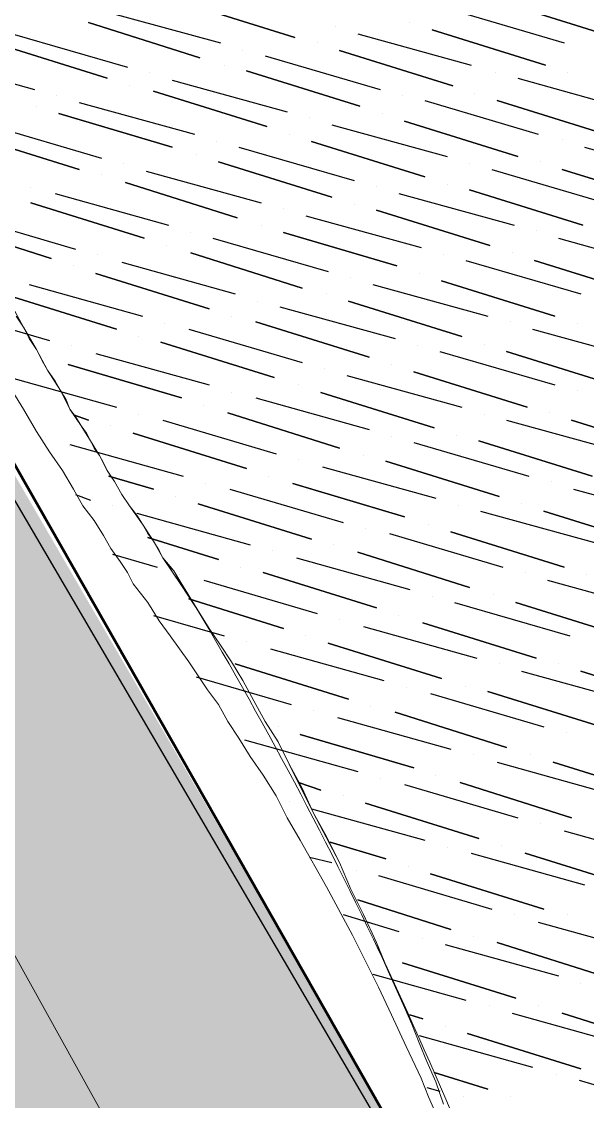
# Model space of a CAD drawing. Header units: millimetres. Extents: x -5841 to 140562, y 1006 to 102310.
# Drawn here: x 103506 to 103828, y 37281 to 37896 of the extents above; entities that cross this region are included whole.
import ezdxf

# ---------------------------------------------------------------- set-up
doc = ezdxf.new("R2010")
doc.units = ezdxf.units.MM
doc.header["$LTSCALE"] = 10
doc.layers.add('PDF18_0', color=7, linetype='Continuous')
doc.layers.add('PDF18_WALLS', color=7, linetype='Continuous')
doc.layers.add('PDF18_1_DRAWING', color=7, linetype='Continuous', true_color=0x5cb800)
doc.layers.add('PDF18_KD - WALL - LOADBEARING', color=7, linetype='Continuous', true_color=0xc0ab87)

msp = doc.modelspace()

# ---------------------------------------------------------------- linework, layer by layer
at = {"layer": 'PDF18_0', "color": 1, "lineweight": 60}
msp.add_lwpolyline([(105335.8975, 37880.79667), (103841.56867, 37047.90943), (102962.11594, 38591.97867), (102793.8452, 38887.24619), (102962.11594, 38591.97867), (103841.56867, 37047.90943), (105335.8975, 37880.79667), (103841.56867, 37047.90943), (102962.11594, 38591.97867), (102793.8452, 38887.24619), (102543.02656, 39452.38188), (95831.24651, 38675.58488), (95818.54683, 38660.76859), (91849.89732, 37215.12186)], dxfattribs=at)
at = {"layer": 'PDF18_0', "lineweight": 0}
for points in [[(103499.73566, 37735.80868), (103507.14381, 37722.05069), (103514.55196, 37709.35101), (103520.90179, 37697.70964), (103528.30994, 37686.06827), (103533.60147, 37675.48521), (103539.95131, 37665.96045), (103545.24284, 37657.49399), (103550.53438, 37649.02754), (103554.7676, 37640.56109), (103559.00083, 37634.21125), (103563.23406, 37626.8031), (103567.46728, 37620.45327), (103574.87543, 37609.8702), (103581.22527, 37600.34544), (103586.5168, 37590.82068), (103597.09987, 37574.94608), (103607.68293, 37559.07149), (103612.97446, 37550.60503), (103619.3243, 37541.08028), (103625.67414, 37531.55552), (103632.02398, 37520.97245), (103638.37382, 37509.33108), (103644.72366, 37497.68971), (103652.13181, 37486.04834), (103658.48164, 37473.34866), (103672.23963, 37445.83269), (103687.05592, 37417.25841), (103693.40576, 37402.44212), (103700.81391, 37387.62583), (103708.22205, 37371.75123), (103715.6302, 37353.76002), (103724.09665, 37334.7105), (103728.32988, 37325.18574), (103732.5631, 37314.60268), (103736.79633, 37304.01961), (103742.08786, 37292.37824), (103746.32109, 37279.67856)], [(103746.32109, 37279.67856), (103742.08786, 37292.37824), (103736.79633, 37304.01961), (103732.5631, 37314.60268), (103728.32988, 37325.18574), (103724.09665, 37334.7105), (103719.86342, 37345.29357), (103715.6302, 37353.76002), (103711.39697, 37363.28478), (103708.22205, 37371.75123), (103700.81391, 37387.62583), (103693.40576, 37402.44212), (103687.05592, 37417.25841), (103679.64778, 37432.0747), (103672.23963, 37445.83269), (103665.88979, 37459.59067), (103658.48164, 37473.34866), (103652.13181, 37486.04834), (103644.72366, 37497.68971), (103638.37382, 37509.33108), (103632.02398, 37520.97245), (103625.67414, 37531.55552), (103619.3243, 37541.08028), (103612.97446, 37550.60503), (103607.68293, 37559.07149), (103602.3914, 37567.53794), (103597.09987, 37574.94608), (103592.86664, 37583.41254), (103586.5168, 37590.82068), (103581.22527, 37600.34544), (103578.05035, 37604.57867), (103574.87543, 37609.8702), (103571.70051, 37615.16173), (103567.46728, 37620.45327), (103563.23406, 37626.8031), (103559.00083, 37634.21125), (103554.7676, 37640.56109), (103550.53438, 37649.02754), (103545.24284, 37657.49399), (103539.95131, 37665.96045), (103533.60147, 37675.48521), (103528.30994, 37686.06827), (103520.90179, 37697.70964), (103514.55196, 37709.35101), (103507.14381, 37722.05069), (103499.73566, 37735.80868)], [(103498.67736, 37689.24319), (103507.14381, 37675.48521), (103514.55196, 37662.78553), (103521.9601, 37651.14416), (103529.36825, 37640.56109), (103535.71809, 37629.97802), (103541.00962, 37620.45327), (103547.35946, 37611.98681), (103552.65099, 37603.52036), (103556.88422, 37596.11222), (103562.17575, 37588.70407), (103566.40898, 37582.35423), (103569.5839, 37576.00439), (103578.05035, 37565.42133), (103584.40019, 37554.83826), (103590.75003, 37546.37181), (103601.33309, 37531.55552), (103611.91616, 37515.68092), (103618.266, 37507.21447), (103623.55753, 37497.68971), (103629.90737, 37488.16495), (103636.25721, 37477.58188), (103643.66535, 37466.99882), (103651.0735, 37455.35745), (103657.42334, 37442.65777), (103664.83148, 37429.95809), (103679.64778, 37403.50043), (103694.46407, 37375.98446), (103701.87221, 37361.16816), (103709.28036, 37346.35187), (103716.6885, 37330.47727), (103725.15496, 37312.48606), (103733.62141, 37294.49485), (103737.85463, 37283.91179), (103742.08786, 37274.38703)]]:
    msp.add_lwpolyline(points, dxfattribs=at)
msp.add_lwpolyline([(103502.91058, 37728.40053), (103507.14381, 37722.05069), (103510.31873, 37715.70085), (103514.55196, 37709.35101), (103517.72688, 37703.00118), (103520.90179, 37697.70964), (103525.13502, 37691.3598), (103528.30994, 37686.06827), (103531.48486, 37680.77674), (103533.60147, 37675.48521), (103536.77639, 37671.25198), (103539.95131, 37665.96045), (103543.12623, 37661.72722), (103545.24284, 37657.49399), (103547.35946, 37653.26077), (103550.53438, 37649.02754), (103552.65099, 37644.79432), (103554.7676, 37640.56109), (103556.88422, 37637.38617), (103559.00083, 37634.21125), (103563.23406, 37626.8031), (103567.46728, 37620.45327), (103571.70051, 37615.16173), (103574.87543, 37609.8702), (103578.05035, 37604.57867), (103581.22527, 37600.34544), (103584.40019, 37595.05391), (103586.5168, 37590.82068), (103589.69172, 37586.58746), (103592.86664, 37583.41254, -0.052308193), (103803.46964, 37138.92379)], format="xyb", dxfattribs=at)
at = {"layer": 'PDF18_1_DRAWING', "lineweight": 25}
for points in [[(103661.65656, 37887.14651), (103597.09987, 37907.25434)], [(103857.44327, 37882.91329), (103792.88657, 37903.02111)], [(103607.68293, 37875.50514), (103544.18454, 37895.61296)], [(103804.52795, 37871.27191), (103739.97125, 37891.37974)], [(103554.7676, 37863.86377), (103490.21091, 37883.97159)], [(103751.61262, 37859.63054), (103687.05592, 37879.73837)], [(103698.69729, 37847.98917), (103634.14059, 37868.09699)], [(103645.78197, 37836.3478), (103581.22527, 37856.45562)], [(103841.56867, 37831.05627), (103777.01198, 37851.16409)], [(103591.80833, 37824.70643), (103527.25163, 37843.75594)], [(103788.65335, 37819.41489), (103724.09665, 37839.52272)], [(103538.89301, 37812.00675), (103474.33631, 37832.11457)], [(103735.73802, 37807.77352), (103671.18132, 37827.88135)], [(103682.82269, 37796.13215), (103618.266, 37816.23997)], [(103878.6094, 37791.89892), (103814.05271, 37812.00675)], [(103628.84906, 37784.49078), (103565.35067, 37804.5986)], [(103825.69408, 37780.25755), (103761.13738, 37800.36538)], [(103575.93373, 37772.84941), (103511.37704, 37792.95723)], [(103772.77875, 37768.61618), (103708.22205, 37788.724)], [(103523.01841, 37761.20803), (103476.45292, 37776.02433)], [(103719.86342, 37756.97481), (103655.30672, 37776.02433)], [(103665.88979, 37744.27513), (103602.3914, 37764.38295)], [(103862.73481, 37740.0419), (103798.17811, 37760.14973)], [(103612.97446, 37732.63376), (103548.41776, 37752.74158)], [(103809.81948, 37728.40053), (103745.26278, 37748.50836)], [(103560.05914, 37720.99239), (103495.50244, 37741.10021)], [(103756.90415, 37716.75916), (103692.34745, 37736.86698)], [(103703.98883, 37705.11779), (103639.43213, 37725.22561)], [(103650.01519, 37693.47642), (103585.45849, 37713.58424)], [(103846.86021, 37688.18488), (103782.30351, 37708.29271)], [(103597.09987, 37681.83504), (103532.54317, 37700.88456)], [(103793.94488, 37676.54351), (103729.38818, 37696.65134)], [(103741.02955, 37664.90214), (103676.47286, 37685.00996)], [(103544.18454, 37669.13537), (103535.71809, 37672.31029)], [(103687.05592, 37653.26077), (103623.55753, 37673.36859)], [(103883.90094, 37649.02754), (103819.34424, 37669.13537)], [(103634.14059, 37641.6194), (103569.5839, 37661.72722)], [(103830.98561, 37637.38617), (103766.42891, 37657.49399)], [(103778.07028, 37625.7448), (103713.51358, 37645.85262)], [(103581.22527, 37629.97802), (103555.82591, 37637.38617)], [(103724.09665, 37614.10343), (103660.59826, 37633.15294)], [(103671.18132, 37601.40375), (103606.62462, 37621.51157)], [(103868.02634, 37597.17052), (103803.46964, 37617.27835)], [(103618.266, 37589.76238), (103578.05035, 37602.46205)], [(103815.11101, 37585.52915), (103750.55431, 37605.63697)], [(103761.13738, 37573.88778), (103697.63899, 37593.9956)], [(103708.22205, 37562.24641), (103643.66535, 37582.35423)], [(103655.30672, 37550.60503), (103601.33309, 37567.53794)], [(103852.15174, 37545.3135), (103787.59504, 37565.42133)], [(103799.23641, 37533.67213), (103734.67971, 37553.77995)], [(103745.26278, 37522.03076), (103680.70608, 37542.13858)], [(103692.34745, 37510.38939), (103627.79075, 37530.49721)], [(103889.19247, 37506.15616), (103824.63577, 37526.26398)], [(103836.27714, 37494.51479), (103771.72044, 37514.62261)], [(103782.30351, 37482.87342), (103718.80512, 37502.98124)], [(103729.38818, 37471.23204), (103664.83148, 37490.28156)], [(103873.31787, 37454.29914), (103808.76117, 37474.40696)], [(103676.47286, 37458.53237), (103663.77318, 37462.76559)], [(103819.34424, 37442.65777), (103755.84585, 37462.76559)], [(103766.42891, 37431.0164), (103701.87221, 37451.12422)], [(103713.51358, 37419.37502), (103681.76439, 37428.89978)], [(103857.44327, 37402.44212), (103792.88657, 37422.54994)], [(103803.46964, 37390.80075), (103738.91294, 37410.90857)], [(103750.55431, 37379.15938), (103697.63899, 37396.09228)], [(103840.51037, 37351.64341), (103777.01198, 37371.75123)], [(103787.59504, 37340.00203), (103723.03834, 37360.10986)], [(103734.67971, 37328.36066), (103727.27157, 37330.47727)], [(103877.5511, 37311.42776), (103814.05271, 37331.53558)], [(103824.63577, 37299.78639), (103760.07907, 37319.89421)], [(103771.72044, 37288.14501), (103741.02955, 37297.66977)]]:
    msp.add_lwpolyline(points, close=True, dxfattribs=at)
for points in [[(103597.09987, 37907.25434), (103661.65656, 37887.14651)], [(103553.7093, 37901.9628), (103619.3243, 37883.97159)], [(103750.55431, 37903.02111), (103815.11101, 37883.97159)], [(103792.88657, 37903.02111), (103857.44327, 37882.91329)], [(103544.18454, 37895.61296), (103607.68293, 37875.50514)], [(103727.27157, 37895.61296), (103727.27157, 37895.61296)], [(103727.27157, 37895.61296), (103727.27157, 37895.61296)], [(103727.27157, 37895.61296), (103727.27157, 37895.61296)], [(103500.79397, 37889.26313), (103566.40898, 37870.21361)], [(103684.93931, 37893.49635), (103684.93931, 37893.49635)], [(103697.63899, 37889.26313), (103762.19568, 37871.27191)], [(103739.97125, 37891.37974), (103804.52795, 37871.27191)], [(103490.21091, 37883.97159), (103554.7676, 37863.86377)], [(103674.35624, 37883.97159), (103674.35624, 37883.97159)], [(103674.35624, 37883.97159), (103674.35624, 37883.97159)], [(103674.35624, 37883.97159), (103674.35624, 37883.97159)], [(103632.02398, 37879.73837), (103632.02398, 37879.73837)], [(103644.72366, 37876.56345), (103710.33866, 37857.51393)], [(103687.05592, 37879.73837), (103751.61262, 37859.63054)], [(103448.93695, 37875.50514), (103513.49365, 37857.51393)], [(103621.44092, 37871.27191), (103621.44092, 37871.27191)], [(103621.44092, 37871.27191), (103621.44092, 37871.27191)], [(103621.44092, 37871.27191), (103621.44092, 37871.27191)], [(103579.10865, 37867.03869), (103579.10865, 37867.03869)], [(103634.14059, 37868.09699), (103698.69729, 37847.98917)], [(103775.95367, 37867.03869), (103775.95367, 37867.03869)], [(103817.22762, 37867.03869), (103817.22762, 37867.03869)], [(103817.22762, 37867.03869), (103817.22762, 37867.03869)], [(103817.22762, 37867.03869), (103817.22762, 37867.03869)], [(103567.46728, 37859.63054), (103567.46728, 37859.63054)], [(103567.46728, 37859.63054), (103567.46728, 37859.63054)], [(103567.46728, 37859.63054), (103567.46728, 37859.63054)], [(103591.80833, 37862.80546), (103657.42334, 37844.81425)], [(103788.65335, 37863.86377), (103853.21005, 37845.87256)], [(103526.19333, 37854.33901), (103526.19333, 37854.33901)], [(103581.22527, 37856.45562), (103645.78197, 37836.3478)], [(103723.03834, 37854.33901), (103723.03834, 37854.33901)], [(103764.3123, 37855.39732), (103764.3123, 37855.39732)], [(103764.3123, 37855.39732), (103764.3123, 37855.39732)], [(103764.3123, 37855.39732), (103764.3123, 37855.39732)], [(103514.55196, 37847.98917), (103514.55196, 37847.98917)], [(103514.55196, 37847.98917), (103514.55196, 37847.98917)], [(103514.55196, 37847.98917), (103514.55196, 37847.98917)], [(103538.89301, 37850.10578), (103604.50801, 37832.11457)], [(103735.73802, 37851.16409), (103800.29472, 37832.11457)], [(103777.01198, 37851.16409), (103841.56867, 37831.05627)], [(103527.25163, 37843.75594), (103591.80833, 37824.70643)], [(103670.12302, 37841.63933), (103670.12302, 37841.63933)], [(103711.39697, 37843.75594), (103711.39697, 37843.75594)], [(103711.39697, 37843.75594), (103711.39697, 37843.75594)], [(103711.39697, 37843.75594), (103711.39697, 37843.75594)], [(103724.09665, 37839.52272), (103788.65335, 37819.41489)], [(103487.03599, 37837.40611), (103551.59268, 37818.35659)], [(103682.82269, 37837.40611), (103748.4377, 37819.41489)], [(103474.33631, 37832.11457), (103538.89301, 37812.00675)], [(103617.20769, 37827.88135), (103617.20769, 37827.88135)], [(103658.48164, 37832.11457), (103658.48164, 37832.11457)], [(103658.48164, 37832.11457), (103658.48164, 37832.11457)], [(103658.48164, 37832.11457), (103658.48164, 37832.11457)], [(103671.18132, 37827.88135), (103735.73802, 37807.77352)], [(103814.05271, 37828.93965), (103814.05271, 37828.93965)], [(103629.90737, 37824.70643), (103695.52237, 37805.65691)], [(103826.75238, 37824.70643), (103891.30908, 37806.71522)], [(103564.29236, 37815.18167), (103564.29236, 37815.18167)], [(103605.56632, 37820.4732), (103605.56632, 37820.4732)], [(103605.56632, 37820.4732), (103605.56632, 37820.4732)], [(103605.56632, 37820.4732), (103605.56632, 37820.4732)], [(103618.266, 37816.23997), (103682.82269, 37796.13215)], [(103761.13738, 37815.18167), (103761.13738, 37815.18167)], [(103801.35303, 37816.23997), (103801.35303, 37816.23997)], [(103801.35303, 37816.23997), (103801.35303, 37816.23997)], [(103801.35303, 37816.23997), (103801.35303, 37816.23997)], [(103551.59268, 37808.83183), (103551.59268, 37808.83183)], [(103551.59268, 37808.83183), (103551.59268, 37808.83183)], [(103551.59268, 37808.83183), (103551.59268, 37808.83183)], [(103576.99204, 37810.94844), (103642.60705, 37792.95723)], [(103773.83706, 37812.00675), (103838.39376, 37792.95723)], [(103814.05271, 37812.00675), (103878.6094, 37791.89892)], [(103565.35067, 37804.5986), (103628.84906, 37784.49078)], [(103748.4377, 37803.5403), (103748.4377, 37803.5403)], [(103748.4377, 37803.5403), (103748.4377, 37803.5403)], [(103748.4377, 37803.5403), (103748.4377, 37803.5403)], [(103511.37704, 37801.42368), (103511.37704, 37801.42368)], [(103525.13502, 37798.24876), (103589.69172, 37780.25755)], [(103708.22205, 37802.48199), (103708.22205, 37802.48199)], [(103720.92173, 37798.24876), (103786.53674, 37780.25755)], [(103761.13738, 37800.36538), (103825.69408, 37780.25755)], [(103511.37704, 37792.95723), (103575.93373, 37772.84941)], [(103695.52237, 37791.89892), (103695.52237, 37791.89892)], [(103695.52237, 37791.89892), (103695.52237, 37791.89892)], [(103695.52237, 37791.89892), (103695.52237, 37791.89892)], [(103472.21969, 37785.54909), (103536.77639, 37766.49957)], [(103655.30672, 37789.78231), (103655.30672, 37789.78231)], [(103668.0064, 37785.54909), (103733.62141, 37767.55787)], [(103708.22205, 37788.724), (103772.77875, 37768.61618)], [(103642.60705, 37780.25755), (103642.60705, 37780.25755)], [(103642.60705, 37780.25755), (103642.60705, 37780.25755)], [(103642.60705, 37780.25755), (103642.60705, 37780.25755)], [(103476.45292, 37776.02433), (103523.01841, 37761.20803)], [(103602.3914, 37776.02433), (103602.3914, 37776.02433)], [(103615.09108, 37772.84941), (103680.70608, 37753.79989)], [(103655.30672, 37776.02433), (103719.86342, 37756.97481)], [(103799.23641, 37777.08263), (103799.23641, 37777.08263)], [(103811.93609, 37772.84941), (103876.49279, 37754.8582)], [(103588.63341, 37768.61618), (103588.63341, 37768.61618)], [(103588.63341, 37768.61618), (103588.63341, 37768.61618)], [(103588.63341, 37768.61618), (103588.63341, 37768.61618)], [(103549.47607, 37763.32465), (103549.47607, 37763.32465)], [(103602.3914, 37764.38295), (103665.88979, 37744.27513)], [(103746.32109, 37763.32465), (103746.32109, 37763.32465)], [(103759.02077, 37760.14973), (103824.63577, 37741.10021)], [(103785.47843, 37764.38295), (103785.47843, 37764.38295)], [(103785.47843, 37764.38295), (103785.47843, 37764.38295)], [(103785.47843, 37764.38295), (103785.47843, 37764.38295)], [(103798.17811, 37760.14973), (103862.73481, 37740.0419)], [(103535.71809, 37756.97481), (103535.71809, 37756.97481)], [(103535.71809, 37756.97481), (103535.71809, 37756.97481)], [(103535.71809, 37756.97481), (103535.71809, 37756.97481)], [(103563.23406, 37759.09142), (103627.79075, 37741.10021)], [(103548.41776, 37752.74158), (103612.97446, 37732.63376)], [(103693.40576, 37750.62497), (103693.40576, 37750.62497)], [(103732.5631, 37752.74158), (103732.5631, 37752.74158)], [(103732.5631, 37752.74158), (103732.5631, 37752.74158)], [(103732.5631, 37752.74158), (103732.5631, 37752.74158)], [(103745.26278, 37748.50836), (103809.81948, 37728.40053)], [(103495.50244, 37741.10021), (103560.05914, 37720.99239)], [(103510.31873, 37746.39174), (103574.87543, 37728.40053)], [(103679.64778, 37741.10021), (103679.64778, 37741.10021)], [(103679.64778, 37741.10021), (103679.64778, 37741.10021)], [(103679.64778, 37741.10021), (103679.64778, 37741.10021)], [(103706.10544, 37746.39174), (103771.72044, 37728.40053)], [(103640.49043, 37736.86698), (103640.49043, 37736.86698)], [(103692.34745, 37736.86698), (103756.90415, 37716.75916)], [(103653.19011, 37733.69206), (103718.80512, 37715.70085)], [(103474.33631, 37728.40053), (103521.9601, 37714.64255)], [(103587.57511, 37724.16731), (103587.57511, 37724.16731)], [(103625.67414, 37728.40053), (103625.67414, 37728.40053)], [(103625.67414, 37728.40053), (103625.67414, 37728.40053)], [(103625.67414, 37728.40053), (103625.67414, 37728.40053)], [(103639.43213, 37725.22561), (103703.98883, 37705.11779)], [(103784.42012, 37725.22561), (103784.42012, 37725.22561)], [(103822.51916, 37724.16731), (103822.51916, 37724.16731)], [(103822.51916, 37724.16731), (103822.51916, 37724.16731)], [(103822.51916, 37724.16731), (103822.51916, 37724.16731)], [(103572.75881, 37716.75916), (103572.75881, 37716.75916)], [(103572.75881, 37716.75916), (103572.75881, 37716.75916)], [(103572.75881, 37716.75916), (103572.75881, 37716.75916)], [(103601.33309, 37720.99239), (103665.88979, 37701.94287)], [(103797.1198, 37720.99239), (103862.73481, 37703.00118)], [(103534.65978, 37711.46763), (103534.65978, 37711.46763)], [(103585.45849, 37713.58424), (103650.01519, 37693.47642)], [(103731.5048, 37711.46763), (103731.5048, 37711.46763)], [(103769.60383, 37712.52593), (103769.60383, 37712.52593)], [(103769.60383, 37712.52593), (103769.60383, 37712.52593)], [(103769.60383, 37712.52593), (103769.60383, 37712.52593)], [(103519.84349, 37705.11779), (103519.84349, 37705.11779)], [(103519.84349, 37705.11779), (103519.84349, 37705.11779)], [(103519.84349, 37705.11779), (103519.84349, 37705.11779)], [(103548.41776, 37707.2344), (103612.97446, 37689.24319)], [(103744.20447, 37708.29271), (103809.81948, 37689.24319)], [(103782.30351, 37708.29271), (103846.86021, 37688.18488)], [(103532.54317, 37700.88456), (103597.09987, 37681.83504)], [(103678.58947, 37698.76795), (103678.58947, 37698.76795)], [(103716.6885, 37700.88456), (103716.6885, 37700.88456)], [(103716.6885, 37700.88456), (103716.6885, 37700.88456)], [(103716.6885, 37700.88456), (103716.6885, 37700.88456)], [(103495.50244, 37694.53472), (103560.05914, 37676.54351)], [(103691.28915, 37694.53472), (103756.90415, 37676.54351)], [(103729.38818, 37696.65134), (103793.94488, 37676.54351)], [(103663.77318, 37689.24319), (103663.77318, 37689.24319)], [(103663.77318, 37689.24319), (103663.77318, 37689.24319)], [(103663.77318, 37689.24319), (103663.77318, 37689.24319)], [(103822.51916, 37686.06827), (103822.51916, 37686.06827)], [(103625.67414, 37685.00996), (103625.67414, 37685.00996)], [(103639.43213, 37681.83504), (103703.98883, 37663.84383)], [(103676.47286, 37685.00996), (103741.02955, 37664.90214)], [(103609.79954, 37677.60182), (103609.79954, 37677.60182)], [(103609.79954, 37677.60182), (103609.79954, 37677.60182)], [(103609.79954, 37677.60182), (103609.79954, 37677.60182)], [(103535.71809, 37672.31029), (103544.18454, 37669.13537)], [(103572.75881, 37672.31029), (103572.75881, 37672.31029)], [(103586.5168, 37669.13537), (103651.0735, 37650.08585)], [(103623.55753, 37673.36859), (103687.05592, 37653.26077)], [(103769.60383, 37672.31029), (103769.60383, 37672.31029)], [(103782.30351, 37669.13537), (103847.91851, 37651.14416)], [(103806.64456, 37673.36859), (103806.64456, 37673.36859)], [(103806.64456, 37673.36859), (103806.64456, 37673.36859)], [(103806.64456, 37673.36859), (103806.64456, 37673.36859)], [(103819.34424, 37669.13537), (103883.90094, 37649.02754)], [(103556.88422, 37665.96045), (103556.88422, 37665.96045)], [(103556.88422, 37665.96045), (103556.88422, 37665.96045)], [(103556.88422, 37665.96045), (103556.88422, 37665.96045)], [(103569.5839, 37661.72722), (103634.14059, 37641.6194)], [(103519.84349, 37659.61061), (103519.84349, 37659.61061)], [(103533.60147, 37655.37738), (103598.15817, 37637.38617)], [(103716.6885, 37659.61061), (103716.6885, 37659.61061)], [(103729.38818, 37656.43569), (103795.00319, 37637.38617)], [(103753.72923, 37660.66891), (103753.72923, 37660.66891)], [(103753.72923, 37660.66891), (103753.72923, 37660.66891)], [(103753.72923, 37660.66891), (103753.72923, 37660.66891)], [(103766.42891, 37657.49399), (103830.98561, 37637.38617)], [(103700.81391, 37649.02754), (103700.81391, 37649.02754)], [(103700.81391, 37649.02754), (103700.81391, 37649.02754)], [(103700.81391, 37649.02754), (103700.81391, 37649.02754)], [(103663.77318, 37646.91093), (103663.77318, 37646.91093)], [(103713.51358, 37645.85262), (103778.07028, 37625.7448)], [(103555.82591, 37637.38617), (103581.22527, 37629.97802)], [(103646.84027, 37637.38617), (103646.84027, 37637.38617)], [(103646.84027, 37637.38617), (103646.84027, 37637.38617)], [(103646.84027, 37637.38617), (103646.84027, 37637.38617)], [(103677.53116, 37642.6777), (103742.08786, 37624.68649)], [(103610.85785, 37633.15294), (103610.85785, 37633.15294)], [(103660.59826, 37633.15294), (103724.09665, 37614.10343)], [(103807.70287, 37634.21125), (103807.70287, 37634.21125)], [(103536.77639, 37626.8031), (103545.24284, 37623.62819)], [(103593.92495, 37625.7448), (103593.92495, 37625.7448)], [(103593.92495, 37625.7448), (103593.92495, 37625.7448)], [(103593.92495, 37625.7448), (103593.92495, 37625.7448)], [(103624.61584, 37629.97802), (103689.17253, 37610.92851)], [(103820.40254, 37629.97802), (103886.01755, 37611.98681)], [(103557.94252, 37620.45327), (103557.94252, 37620.45327)], [(103606.62462, 37621.51157), (103671.18132, 37601.40375)], [(103754.78754, 37620.45327), (103754.78754, 37620.45327)], [(103790.76996, 37621.51157), (103790.76996, 37621.51157)], [(103790.76996, 37621.51157), (103790.76996, 37621.51157)], [(103790.76996, 37621.51157), (103790.76996, 37621.51157)], [(103571.70051, 37616.22004), (103636.25721, 37598.22883)], [(103767.48722, 37617.27835), (103833.10222, 37599.28713)], [(103803.46964, 37617.27835), (103868.02634, 37597.17052)], [(103701.87221, 37607.75359), (103701.87221, 37607.75359)], [(103737.85463, 37609.8702), (103737.85463, 37609.8702)], [(103737.85463, 37609.8702), (103737.85463, 37609.8702)], [(103737.85463, 37609.8702), (103737.85463, 37609.8702)], [(103578.05035, 37602.46205), (103618.266, 37589.76238)], [(103715.6302, 37604.57867), (103780.1869, 37585.52915)], [(103750.55431, 37605.63697), (103815.11101, 37585.52915)], [(103648.95689, 37595.05391), (103648.95689, 37595.05391)], [(103683.881, 37598.22883), (103683.881, 37598.22883)], [(103683.881, 37598.22883), (103683.881, 37598.22883)], [(103683.881, 37598.22883), (103683.881, 37598.22883)], [(103697.63899, 37593.9956), (103761.13738, 37573.88778)], [(103557.94252, 37592.9373), (103583.34188, 37585.52915)], [(103662.71487, 37590.82068), (103727.27157, 37572.82947)], [(103596.04156, 37581.29592), (103596.04156, 37581.29592)], [(103630.96567, 37585.52915), (103630.96567, 37585.52915)], [(103630.96567, 37585.52915), (103630.96567, 37585.52915)], [(103630.96567, 37585.52915), (103630.96567, 37585.52915)], [(103643.66535, 37582.35423), (103708.22205, 37562.24641)], [(103792.88657, 37582.35423), (103792.88657, 37582.35423)], [(103827.81069, 37581.29592), (103827.81069, 37581.29592)], [(103827.81069, 37581.29592), (103827.81069, 37581.29592)], [(103827.81069, 37581.29592), (103827.81069, 37581.29592)], [(103609.79954, 37578.121), (103674.35624, 37559.07149)], [(103805.58625, 37578.121), (103871.20126, 37560.12979)], [(103774.89536, 37569.65455), (103774.89536, 37569.65455)], [(103774.89536, 37569.65455), (103774.89536, 37569.65455)], [(103774.89536, 37569.65455), (103774.89536, 37569.65455)], [(103601.33309, 37567.53794), (103655.30672, 37550.60503)], [(103739.97125, 37568.59625), (103739.97125, 37568.59625)], [(103752.67093, 37565.42133), (103818.28593, 37546.37181)], [(103787.59504, 37565.42133), (103852.15174, 37545.3135)], [(103581.22527, 37558.01318), (103621.44092, 37546.37181)], [(103720.92173, 37558.01318), (103720.92173, 37558.01318)], [(103720.92173, 37558.01318), (103720.92173, 37558.01318)], [(103720.92173, 37558.01318), (103720.92173, 37558.01318)], [(103687.05592, 37555.89657), (103687.05592, 37555.89657)], [(103700.81391, 37551.66334), (103765.3706, 37533.67213)], [(103734.67971, 37553.77995), (103799.23641, 37533.67213)], [(103668.0064, 37546.37181), (103668.0064, 37546.37181)], [(103668.0064, 37546.37181), (103668.0064, 37546.37181)], [(103668.0064, 37546.37181), (103668.0064, 37546.37181)], [(103634.14059, 37543.19689), (103634.14059, 37543.19689)], [(103647.89858, 37538.96366), (103712.45528, 37520.97245)], [(103680.70608, 37542.13858), (103745.26278, 37522.03076)], [(103627.79075, 37530.49721), (103692.34745, 37510.38939)], [(103778.07028, 37530.49721), (103778.07028, 37530.49721)], [(103790.76996, 37526.26398), (103856.38497, 37508.27277)], [(103811.93609, 37530.49721), (103811.93609, 37530.49721)], [(103811.93609, 37530.49721), (103811.93609, 37530.49721)], [(103811.93609, 37530.49721), (103811.93609, 37530.49721)], [(103824.63577, 37526.26398), (103889.19247, 37506.15616)], [(103605.56632, 37523.08906), (103659.53995, 37507.21447)], [(103725.15496, 37516.73923), (103725.15496, 37516.73923)], [(103759.02077, 37517.79753), (103759.02077, 37517.79753)], [(103759.02077, 37517.79753), (103759.02077, 37517.79753)], [(103759.02077, 37517.79753), (103759.02077, 37517.79753)], [(103771.72044, 37514.62261), (103836.27714, 37494.51479)], [(103738.91294, 37513.56431), (103803.46964, 37494.51479)], [(103672.23963, 37504.03955), (103672.23963, 37504.03955)], [(103705.04713, 37506.15616), (103705.04713, 37506.15616)], [(103705.04713, 37506.15616), (103705.04713, 37506.15616)], [(103705.04713, 37506.15616), (103705.04713, 37506.15616)], [(103718.80512, 37502.98124), (103782.30351, 37482.87342)], [(103685.99761, 37499.80632), (103750.55431, 37481.81511)], [(103652.13181, 37494.51479), (103652.13181, 37494.51479)], [(103652.13181, 37494.51479), (103652.13181, 37494.51479)], [(103652.13181, 37494.51479), (103652.13181, 37494.51479)], [(103664.83148, 37490.28156), (103729.38818, 37471.23204)], [(103816.16932, 37491.33987), (103816.16932, 37491.33987)], [(103633.08229, 37487.10664), (103697.63899, 37469.11543)], [(103763.25399, 37478.64019), (103763.25399, 37478.64019)], [(103796.06149, 37478.64019), (103796.06149, 37478.64019)], [(103796.06149, 37478.64019), (103796.06149, 37478.64019)], [(103796.06149, 37478.64019), (103796.06149, 37478.64019)], [(103777.01198, 37474.40696), (103841.56867, 37456.41575)], [(103808.76117, 37474.40696), (103873.31787, 37454.29914)], [(103710.33866, 37464.8822), (103710.33866, 37464.8822)], [(103742.08786, 37466.99882), (103742.08786, 37466.99882)], [(103742.08786, 37466.99882), (103742.08786, 37466.99882)], [(103742.08786, 37466.99882), (103742.08786, 37466.99882)], [(103663.77318, 37462.76559), (103676.47286, 37458.53237)], [(103724.09665, 37461.70729), (103788.65335, 37442.65777)], [(103755.84585, 37462.76559), (103819.34424, 37442.65777)], [(103658.48164, 37452.18253), (103658.48164, 37452.18253)], [(103689.17253, 37455.35745), (103689.17253, 37455.35745)], [(103689.17253, 37455.35745), (103689.17253, 37455.35745)], [(103689.17253, 37455.35745), (103689.17253, 37455.35745)], [(103671.18132, 37447.9493), (103735.73802, 37429.95809)], [(103701.87221, 37451.12422), (103766.42891, 37431.0164)], [(103801.35303, 37439.48285), (103801.35303, 37439.48285)], [(103815.11101, 37435.24962), (103879.66771, 37417.25841)], [(103681.76439, 37428.89978), (103713.51358, 37419.37502)], [(103748.4377, 37425.72486), (103748.4377, 37425.72486)], [(103762.19568, 37422.54994), (103826.75238, 37404.55873)], [(103779.12859, 37426.78317), (103779.12859, 37426.78317)], [(103779.12859, 37426.78317), (103779.12859, 37426.78317)], [(103779.12859, 37426.78317), (103779.12859, 37426.78317)], [(103792.88657, 37422.54994), (103857.44327, 37402.44212)], [(103670.12302, 37420.43333), (103682.82269, 37417.25841)], [(103696.58068, 37413.02518), (103696.58068, 37413.02518)], [(103709.28036, 37409.85026), (103773.83706, 37390.80075)], [(103726.21326, 37415.1418), (103726.21326, 37415.1418)], [(103726.21326, 37415.1418), (103726.21326, 37415.1418)], [(103726.21326, 37415.1418), (103726.21326, 37415.1418)], [(103738.91294, 37410.90857), (103803.46964, 37390.80075)], [(103697.63899, 37396.09228), (103750.55431, 37379.15938)], [(103689.17253, 37387.62583), (103720.92173, 37378.10107)], [(103786.53674, 37387.62583), (103786.53674, 37387.62583)], [(103817.22762, 37387.62583), (103817.22762, 37387.62583)], [(103817.22762, 37387.62583), (103817.22762, 37387.62583)], [(103817.22762, 37387.62583), (103817.22762, 37387.62583)], [(103800.29472, 37383.3926), (103864.85142, 37365.40139)], [(103734.67971, 37373.86784), (103734.67971, 37373.86784)], [(103763.25399, 37374.92615), (103763.25399, 37374.92615)], [(103763.25399, 37374.92615), (103763.25399, 37374.92615)], [(103763.25399, 37374.92615), (103763.25399, 37374.92615)], [(103747.37939, 37370.69292), (103811.93609, 37352.70171)], [(103777.01198, 37371.75123), (103840.51037, 37351.64341)], [(103723.03834, 37360.10986), (103787.59504, 37340.00203)], [(103706.10544, 37353.76002), (103759.02077, 37338.94373)], [(103824.63577, 37348.46849), (103824.63577, 37348.46849)], [(103772.77875, 37335.76881), (103772.77875, 37335.76881)], [(103800.29472, 37335.76881), (103800.29472, 37335.76881)], [(103800.29472, 37335.76881), (103800.29472, 37335.76881)], [(103800.29472, 37335.76881), (103800.29472, 37335.76881)], [(103727.27157, 37330.47727), (103734.67971, 37328.36066)], [(103785.47843, 37331.53558), (103850.03513, 37313.54437)], [(103814.05271, 37331.53558), (103877.5511, 37311.42776)], [(103747.37939, 37324.12744), (103747.37939, 37324.12744)], [(103747.37939, 37324.12744), (103747.37939, 37324.12744)], [(103747.37939, 37324.12744), (103747.37939, 37324.12744)], [(103732.5631, 37318.8359), (103797.1198, 37300.84469)], [(103760.07907, 37319.89421), (103824.63577, 37299.78639)], [(103741.02955, 37297.66977), (103771.72044, 37288.14501)], [(103810.87779, 37296.61147), (103810.87779, 37296.61147)], [(103823.57746, 37293.43655), (103888.13416, 37274.38703)], [(103736.79633, 37289.20332), (103744.20447, 37287.08671)], [(103757.96246, 37283.91179), (103757.96246, 37283.91179)], [(103784.42012, 37283.91179), (103784.42012, 37283.91179)], [(103784.42012, 37283.91179), (103784.42012, 37283.91179)], [(103784.42012, 37283.91179), (103784.42012, 37283.91179)]]:
    msp.add_lwpolyline(points, dxfattribs=at)
at = {"layer": 'PDF18_KD - WALL - LOADBEARING', "color": 0, "lineweight": 0, "true_color": 0x939598}
msp.add_lwpolyline([(97648.35883, 33753.40118), (99388.21477, 34733.39304), (100440.17147, 35320.75316), (102180.02741, 36296.51179), (103640.49043, 37115.64105), (103283.84113, 37756.97481), (102480.58647, 39202.62154)], dxfattribs=at)
at = {"layer": 'PDF18_KD - WALL - LOADBEARING', "color": 0, "true_color": 0xfdfce3, "transparency": 33554559}
for points in [[(102889.09279, 38467.09849), (96092.64822, 38467.09849), (103640.49043, 37115.64105)], [(96092.64822, 38467.09849), (103640.49043, 37115.64105), (96206.94533, 37115.64105)]]:
    msp.add_solid(points, dxfattribs=at)
at = {"layer": 'PDF18_KD - WALL - LOADBEARING', "color": 0, "true_color": 0x939598, "transparency": 33554559}
for points in [[(103452.11187, 37724.16731), (103301.83234, 37724.16731), (103749.49601, 37211.94694)], [(103301.83234, 37724.16731), (103749.49601, 37211.94694), (103586.5168, 37211.94694)]]:
    msp.add_solid(points, dxfattribs=at)
at = {"layer": 'PDF18_WALLS', "lineweight": 25}
msp.add_lwpolyline([(96072.5404, 38460.74865), (97052.53225, 38590.92036), (98250.53525, 38758.13279), (98978.65014, 38824.8061), (100394.66429, 38990.96023), (102626.63277, 39235.42904), (102767.38754, 38916.87877), (103113.45378, 38297.76945), (103433.06235, 37741.10021), (103732.5631, 37229.93815), (103824.63577, 37066.95895)], dxfattribs=at)

doc.saveas('drawing.dxf')
